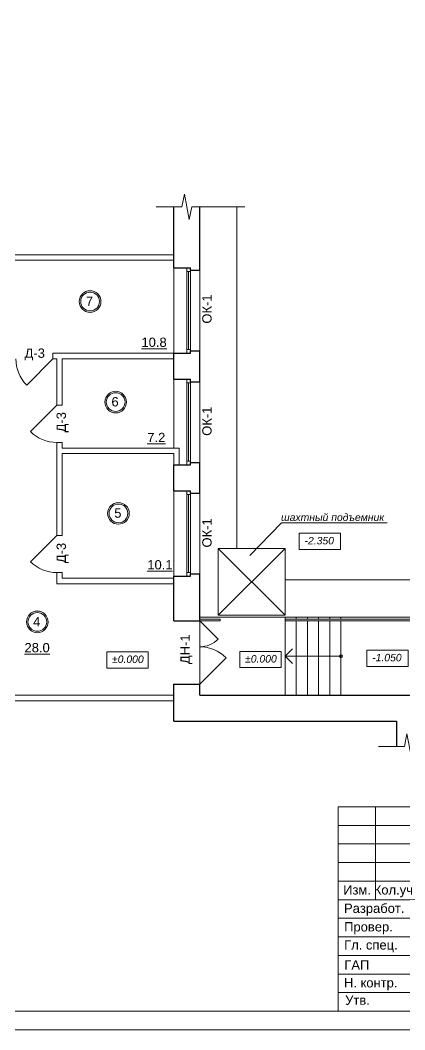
# Model space of a CAD drawing. Header units: metres. Extents: x -163 to 308, y -116 to 9.
# Drawn here: x 207.68 to 218.04, y -36.06 to -8.9 of the extents above; entities that cross this region are included whole.
import ezdxf
from ezdxf.enums import TextEntityAlignment as Align

# ---------------------------------------------------------------- set-up
doc = ezdxf.new("R2010")
doc.units = ezdxf.units.M
doc.header["$MEASUREMENT"] = 0
doc.styles.add('Style-Arial', font='arial.ttf')
doc.styles.add('Style-Arial IF', font='ariali.ttf')

# ---------------------------------------------------------------- blocks, each defined once
blk = doc.blocks.new('*U293')
at = {"color": 7, "linetype": 'Continuous', "lineweight": 13}
for p, q in [((10.013, -14.5), (28.513, -14.5)), ((10.013, -14.5), (10.013, -20)), ((11.013, -14.5), (11.013, -17)), ((10.013, -16.5), (16.513, -16.5)), ((10.013, -17), (16.513, -17)), ((0.013, -20), (28.513, -20))]:
    blk.add_line(p, q, dxfattribs=at)
at = {"color": 7, "linetype": 'Continuous', "lineweight": 0}
for p, q in [((10.013, -15), (16.513, -15)), ((10.013, -15.5), (16.513, -15.5)), ((10.013, -16), (16.513, -16)), ((10.013, -17.5), (16.513, -17.5)), ((10.013, -18), (16.513, -18)), ((10.013, -18.5), (16.513, -18.5)), ((10.013, -19), (16.513, -19)), ((10.013, -19.5), (16.513, -19.5))]:
    blk.add_line(p, q, dxfattribs=at)
at = {"color": 7, "linetype": 'Continuous', "lineweight": 0, "flags": 128}
blk.add_lwpolyline([(29.013, 20.5), (-28.987, 20.5), (-28.987, -20.5), (29.013, -20.5), (29.013, 20.5)], close=True, dxfattribs=at)
at = {"color": 7, "linetype": 'Continuous', "lineweight": 0, "style": 'Style-Arial'}
for s, p in [('Изм.', (10.52, -16.735)), ('Кол.уч', (11.497, -16.735)), ('Разработ.', (10.982, -17.231)), ('Провер.', (10.827, -17.729)), ('Гл. спец.', (10.893, -18.216)), ('ГАП', (10.514, -18.757)), ('Н. контр.', (10.888, -19.235)), ('Утв.', (10.532, -19.702))]:
    blk.add_text(s, height=0.25, dxfattribs=at).set_placement(p, align=Align.MIDDLE_CENTER)
blk = doc.blocks.new('*U231')
at = {"color": 7, "linetype": 'Continuous', "lineweight": 13}
for radius in [0.291, 0.252]:
    blk.add_circle((0, 0), radius, dxfattribs=at)
at = {"color": 7, "linetype": 'Continuous', "lineweight": 13, "style": 'Style-Arial'}
blk.add_text('4', height=0.25, dxfattribs=at).set_placement((-0.113, 0.133), align=Align.TOP_LEFT)
blk = doc.blocks.new('*U232')
at = {"color": 7, "linetype": 'Continuous', "lineweight": 13}
for radius in [0.291, 0.252]:
    blk.add_circle((0, 0), radius, dxfattribs=at)
at = {"color": 7, "linetype": 'Continuous', "lineweight": 13, "style": 'Style-Arial'}
blk.add_text('5', height=0.25, dxfattribs=at).set_placement((-0.113, 0.133), align=Align.TOP_LEFT)
blk = doc.blocks.new('*U234')
at = {"color": 7, "linetype": 'Continuous', "lineweight": 13}
for radius in [0.291, 0.252]:
    blk.add_circle((0, 0), radius, dxfattribs=at)
at = {"color": 7, "linetype": 'Continuous', "lineweight": 13, "style": 'Style-Arial'}
blk.add_text('7', height=0.25, dxfattribs=at).set_placement((-0.113, 0.133), align=Align.TOP_LEFT)
blk = doc.blocks.new('*U233')
at = {"color": 7, "linetype": 'Continuous', "lineweight": 13}
for radius in [0.291, 0.252]:
    blk.add_circle((0, 0), radius, dxfattribs=at)
at = {"color": 7, "linetype": 'Continuous', "lineweight": 13, "style": 'Style-Arial'}
blk.add_text('6', height=0.25, dxfattribs=at).set_placement((-0.113, 0.133), align=Align.TOP_LEFT)

msp = doc.modelspace()

# ---------------------------------------------------------------- linework, layer by layer
at = {"lineweight": 30}
for p, q in [((211.8163187, -15.55855541), (211.8163187, -13.92047393)), ((212.5163187, -15.62355541), (212.5163187, -13.92047393)), ((211.8163187, -15.55855541), (212.2663187, -15.55855541)), ((212.2663187, -15.62355541), (212.2663187, -15.55855541)), ((212.2663187, -15.62355541), (212.5163187, -15.62355541)), ((211.8163187, -17.85855541), (212.2663187, -17.85855541)), ((211.8163187, -18.55855541), (211.8163187, -17.85855541)), ((212.2663187, -17.79355541), (212.5163187, -17.79355541)), ((212.2663187, -17.85855541), (212.2663187, -17.79355541)), ((212.5163187, -18.62355541), (212.5163187, -17.79355541)), ((211.8163187, -18.55855541), (212.2663187, -18.55855541)), ((212.2663187, -18.62355541), (212.2663187, -18.55855541)), ((212.2663187, -18.62355541), (212.5163187, -18.62355541)), ((211.8163187, -20.85855541), (212.2663187, -20.85855541)), ((211.8163187, -21.55855541), (211.8163187, -20.85855541)), ((212.2663187, -20.79355541), (212.5163187, -20.79355541)), ((212.2663187, -20.85855541), (212.2663187, -20.79355541)), ((212.5163187, -21.62355541), (212.5163187, -20.79355541)), ((211.8163187, -21.55855541), (212.2663187, -21.55855541)), ((212.2663187, -21.62355541), (212.2663187, -21.55855541)), ((212.2663187, -21.62355541), (212.5163187, -21.62355541)), ((211.8163187, -23.85855541), (212.2663187, -23.85855541)), ((211.8163187, -25.05855541), (211.8163187, -23.85855541)), ((212.2663187, -23.85855541), (212.2663187, -23.79355541)), ((212.2663187, -23.79355541), (212.5163187, -23.79355541)), ((212.5163187, -25.05855541), (212.5163187, -23.79355541)), ((211.8163187, -27.75855541), (211.8163187, -26.75855541)), ((212.5163187, -27.05855541), (212.5163187, -26.75855541)), ((212.5163187, -27.05855541), (218.5163187, -27.05855541)), ((211.8163187, -27.75855541), (217.8163187, -27.75855541)), ((217.8163187, -27.75855541), (217.8163187, -28.43572534))]:
    msp.add_line(p, q, dxfattribs=at)
at = {"color": 7, "linetype": 'Continuous', "lineweight": 0}
for p, q in [((213.5163187, -23.10855541), (213.5163187, -13.92047393)), ((212.1663187, -17.85855541), (212.1663187, -15.55855541)), ((212.2163187, -17.75855541), (212.2163187, -15.65855541)), ((212.2663187, -17.85855541), (212.2663187, -15.55855541)), ((212.1663187, -20.85855541), (212.1663187, -18.55855541)), ((212.2163187, -20.75855541), (212.2163187, -18.65855541)), ((212.2663187, -20.85855541), (212.2663187, -18.55855541)), ((212.1663187, -23.85855541), (212.1663187, -21.55855541)), ((212.2163187, -23.75855541), (212.2163187, -21.65855541)), ((212.2663187, -23.85855541), (212.2663187, -21.55855541)), ((213.0163187, -23.10855541), (214.8163187, -24.90855541)), ((213.0163187, -24.90855541), (214.8163187, -23.10855541)), ((214.8163187, -23.95855541), (222.6163187, -23.95855541)), ((212.5163187, -25.05855541), (212.5163187, -26.75855541))]:
    msp.add_line(p, q, dxfattribs=at)
at = {"lineweight": 13}
for p, q in [((206.9163187, -15.20855541), (211.8163187, -15.20855541)), ((206.9163187, -15.35855541), (211.8163187, -15.35855541)), ((212.5163187, -24.95855541), (220.6163187, -24.95855541)), ((214.8163187, -25.00855541), (214.8163187, -24.95855541)), ((216.3163187, -25.00855541), (216.3163187, -24.95855541)), ((214.8163187, -27.05855541), (214.8163187, -25.00855541)), ((216.3163187, -27.05855541), (216.3163187, -25.05855541)), ((206.9163187, -27.05855541), (211.8163187, -27.05855541)), ((206.9163187, -27.20855541), (211.8163187, -27.20855541))]:
    msp.add_line(p, q, dxfattribs=at)
at = {"lineweight": 0}
for p, q in [((211.8163187, -17.85855541), (211.8163187, -15.55855541)), ((212.5163187, -17.79355541), (212.5163187, -15.62355541)), ((211.8163187, -20.40855541), (211.8163187, -18.55855541)), ((212.5163187, -20.79355541), (212.5163187, -18.62355541)), ((211.8163187, -23.85855541), (211.8163187, -21.55855541)), ((212.5163187, -23.79355541), (212.5163187, -21.62355541)), ((215.1163187, -25.00855541), (215.1163187, -24.95855541)), ((215.4163187, -25.00855541), (215.4163187, -24.95855541)), ((215.7163187, -25.00855541), (215.7163187, -24.95855541)), ((216.0163187, -25.00855541), (216.0163187, -24.95855541)), ((215.1163187, -27.05855541), (215.1163187, -25.05855541)), ((215.4163187, -27.05855541), (215.4163187, -25.05855541)), ((215.7163187, -27.05855541), (215.7163187, -25.05855541)), ((216.0163187, -27.05855541), (216.0163187, -25.05855541)), ((215.01461543, -25.81025868), (214.8163187, -26.00855541)), ((216.3163187, -26.00855541), (214.8163187, -26.00855541)), ((215.01461543, -26.20685213), (214.8163187, -26.00855541))]:
    msp.add_line(p, q, dxfattribs=at)
at = {"color": 7, "linetype": 'Continuous', "lineweight": 13}
for p, q in [((211.8163187, -17.85855541), (208.5663187, -17.85855541)), ((208.5663187, -18.00855541), (208.5663187, -17.85855541)), ((208.5663187, -18.00855541), (207.85921192, -18.71566219)), ((208.6663187, -18.00855541), (208.5663187, -18.00855541)), ((208.6663187, -19.25855541), (208.6663187, -18.00855541)), ((211.8163187, -18.00855541), (208.8163187, -18.00855541)), ((208.8163187, -19.25855541), (208.8163187, -18.00855541)), ((208.6663187, -19.25855541), (207.95921192, -19.96566219)), ((208.8163187, -19.25855541), (208.6663187, -19.25855541)), ((208.6663187, -22.75855541), (208.6663187, -20.25855541)), ((208.8163187, -20.25855541), (208.6663187, -20.25855541)), ((208.8163187, -20.40855541), (208.8163187, -20.25855541)), ((211.9663187, -20.40855541), (208.8163187, -20.40855541)), ((211.8163187, -20.55855541), (208.8163187, -20.55855541)), ((208.8163187, -22.75855541), (208.8163187, -20.55855541)), ((211.8163187, -20.85855541), (211.8163187, -20.55855541)), ((211.9663187, -20.85855541), (211.9663187, -20.40855541)), ((208.6663187, -22.75855541), (207.95921192, -23.46566219)), ((208.8163187, -22.75855541), (208.6663187, -22.75855541)), ((208.6663187, -24.05855541), (208.6663187, -23.75855541)), ((208.8163187, -23.75855541), (208.6663187, -23.75855541)), ((208.8163187, -23.90855541), (208.8163187, -23.75855541)), ((211.8163187, -24.05855541), (208.6663187, -24.05855541)), ((211.8163187, -23.90855541), (208.8163187, -23.90855541)), ((212.5163187, -25.00855541), (213.0663187, -25.00855541)), ((212.5163187, -25.05855541), (213.0663187, -25.05855541)), ((212.5163187, -25.05855541), (213.00945973, -25.55169644)), ((213.0663187, -25.00855541), (213.0663187, -25.05855541)), ((214.8163187, -25.00855541), (220.6663187, -25.00855541)), ((214.8163187, -25.05855541), (220.6663187, -25.05855541)), ((212.5163187, -26.75855541), (213.2252592, -26.04961491))]:
    msp.add_line(p, q, dxfattribs=at)
at = {"color": 7, "linetype": 'Continuous', "lineweight": 30}
for p, q in [((211.8163187, -25.05855541), (212.5163187, -25.05855541)), ((211.8163187, -26.75855541), (212.5163187, -26.75855541))]:
    msp.add_line(p, q, dxfattribs=at)
at = {"lineweight": 0, "flags": 128}
for points in [[(211.34110962, -13.92047393), (212.03722503, -13.92047393), (212.10356828, -13.57823677), (212.2362548, -14.26271108), (212.30259805, -13.92047393), (213.73039263, -13.92047393)], [(217.33158512, -28.43572534), (218.02770053, -28.43572534), (218.09404378, -28.09348819), (218.2267303, -28.7779625), (218.29307355, -28.43572534), (222.77422917, -28.43572534)]]:
    msp.add_lwpolyline(points, dxfattribs=at)
at = {"color": 7, "linetype": 'Continuous', "lineweight": 13, "flags": 128}
for points in [[(212.1663187, -15.55855541), (212.2663187, -15.55855541), (212.2663187, -15.65855541), (212.1663187, -15.65855541), (212.1663187, -15.55855541)], [(212.1663187, -17.75855541), (212.2663187, -17.75855541), (212.2663187, -17.85855541), (212.1663187, -17.85855541), (212.1663187, -17.75855541)], [(212.1663187, -18.55855541), (212.2663187, -18.55855541), (212.2663187, -18.65855541), (212.1663187, -18.65855541), (212.1663187, -18.55855541)], [(212.1663187, -20.75855541), (212.2663187, -20.75855541), (212.2663187, -20.85855541), (212.1663187, -20.85855541), (212.1663187, -20.75855541)], [(212.1663187, -21.55855541), (212.2663187, -21.55855541), (212.2663187, -21.65855541), (212.1663187, -21.65855541), (212.1663187, -21.55855541)], [(213.0163187, -24.90855541), (213.0163187, -23.10855541), (214.8163187, -23.10855541), (214.8163187, -24.90855541), (213.0163187, -24.90855541)], [(212.1663187, -23.75855541), (212.2663187, -23.75855541), (212.2663187, -23.85855541), (212.1663187, -23.85855541), (212.1663187, -23.75855541)]]:
    msp.add_lwpolyline(points, close=True, dxfattribs=at)
msp.add_lwpolyline([(217.56185006, -22.41743811), (214.71724991, -22.41743811), (213.86877855, -23.29749303)], dxfattribs=at)
at = {"color": 7, "linetype": 'Continuous', "lineweight": 0, "flags": 128}
for points in [[(215.1967368, -22.69957331), (216.30998968, -22.69957331), (216.30998968, -23.13709427), (215.1967368, -23.13709427), (215.1967368, -22.69957331)], [(210.01384631, -25.88956549), (211.12709919, -25.88956549), (211.12709919, -26.32708645), (210.01384631, -26.32708645), (210.01384631, -25.88956549)], [(213.59648873, -25.87909746), (214.70974161, -25.87909746), (214.70974161, -26.31661842), (213.59648873, -26.31661842), (213.59648873, -25.87909746)], [(217.01793827, -25.84521656), (218.13119115, -25.84521656), (218.13119115, -26.28273751), (217.01793827, -26.28273751), (217.01793827, -25.84521656)]]:
    msp.add_lwpolyline(points, close=True, dxfattribs=at)
at = {"lineweight": 0}
msp.add_circle((216.3163187, -26.00855541), 0.0404966, dxfattribs=at)
at = {"color": 7, "linetype": 'Continuous', "lineweight": 0}
for centre, radius, start, end in [((208.5663187, -18.00855541), 1, 180, 225), ((208.6663187, -19.25855541), 1, 225, 270), ((208.6663187, -22.75855541), 1, 225, 270), ((212.5163187, -25.05855541), 0.69740673, 270, 315), ((212.5163187, -26.75855541), 1.00259327, 45, 90)]:
    msp.add_arc(centre, radius, start, end, dxfattribs=at)

# ---------------------------------------------------------------- block references
at = {"color": 7, "linetype": 'Continuous', "lineweight": 13}
for name, p in [('*U293', (206.2324938, -15.55985294)), ('*U234', (209.56466232, -16.46744671)), ('*U233', (210.25327898, -19.17197882)), ('*U232', (210.32820555, -22.1665397)), ('*U231', (208.14500303, -25.08672642))]:
    msp.add_blockref(name, p, dxfattribs=at)

# ---------------------------------------------------------------- texts
at = {"color": 5, "linetype": 'Continuous', "lineweight": 13, "style": 'Style-Arial'}
for s, p in [('ОК-1', (212.58474797, -17.06166526)), ('Д-3', (208.66246957, -19.98766454)), ('ОК-1', (212.58474797, -20.08017475)), ('ОК-1', (212.58474797, -23.08493994)), ('Д-3', (208.66246957, -23.50620466)), ('ДН-1', (211.99841452, -26.22121762))]:
    msp.add_text(s, height=0.25, rotation=90, dxfattribs=at).set_placement(p, align=Align.TOP_LEFT)
msp.add_text('Д-3', height=0.25, dxfattribs=at).set_placement((207.801399, -17.73087124), align=Align.TOP_LEFT)
at = {"color": 7, "linetype": 'Continuous', "lineweight": 13, "style": 'Style-Arial'}
for s, p in [('%%u7.2%%U', (211.10520617, -19.99980747)), ('%%u10.1%%U', (211.10520617, -23.42410097)), ('%%u28.0%%U', (207.79924577, -25.65444003))]:
    msp.add_text(s, height=0.25, dxfattribs=at).set_placement(p, align=Align.TOP_LEFT)
at = {"color": 7, "linetype": 'Continuous', "lineweight": 0, "style": 'Style-Arial IF'}
for s, p in [('-2.350', (215.33802772, -22.80040822)), ('±0.000', (210.15513723, -25.9904004)), ('±0.000', (213.73777964, -25.97993237)), ('-1.050', (217.15922918, -25.94605146))]:
    msp.add_text(s, height=0.2, dxfattribs=at).set_placement(p, align=Align.TOP_LEFT)
at = {"color": 7, "linetype": 'Continuous', "lineweight": 13, "attachment_point": 1, "line_spacing_factor": 0.6}
for s, insert, char_height, style in [('\\L10.8', (210.94739139, -17.43777356), 0.25, 'Style-Arial'), ('шахтный подъемник', (214.70592248, -22.17143939), 0.2, 'Style-Arial IF')]:
    msp.add_mtext(s, dxfattribs=dict(at, insert=insert, char_height=char_height, style=style))

doc.saveas('drawing.dxf')
